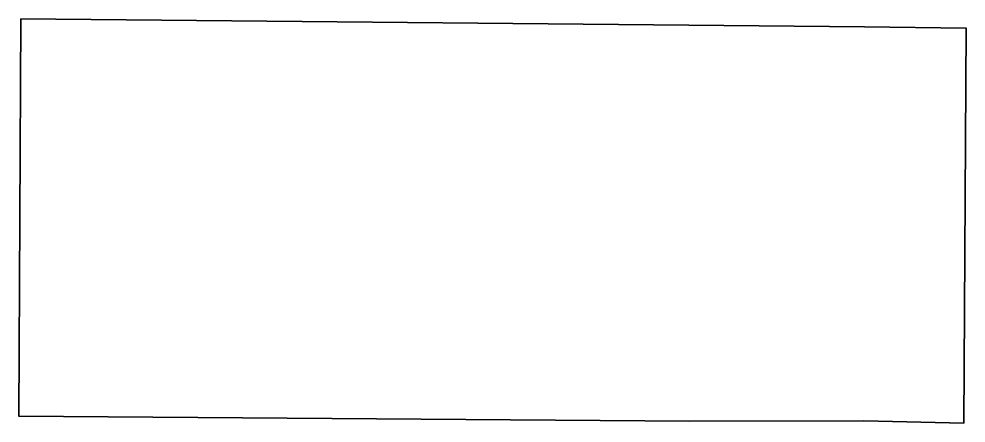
# Model space of a CAD drawing. Extents: x 0 to 3847, y -1642 to 0.
import ezdxf

# ---------------------------------------------------------------- set-up
doc = ezdxf.new("R2010")
doc.units = 0
doc.linetypes.add('Solid', pattern=[0])

msp = doc.modelspace()

# ---------------------------------------------------------------- linework, layer by layer
at = {"color": 0, "linetype": 'Solid', "lineweight": 35}
msp.add_lwpolyline([(3432, -1633), (2723, -1634), (0, -1614), (8, 0), (3435, -32), (3847, -37), (3838, -1642), (3432, -1633)], close=True, dxfattribs=at)

doc.saveas('drawing.dxf')
